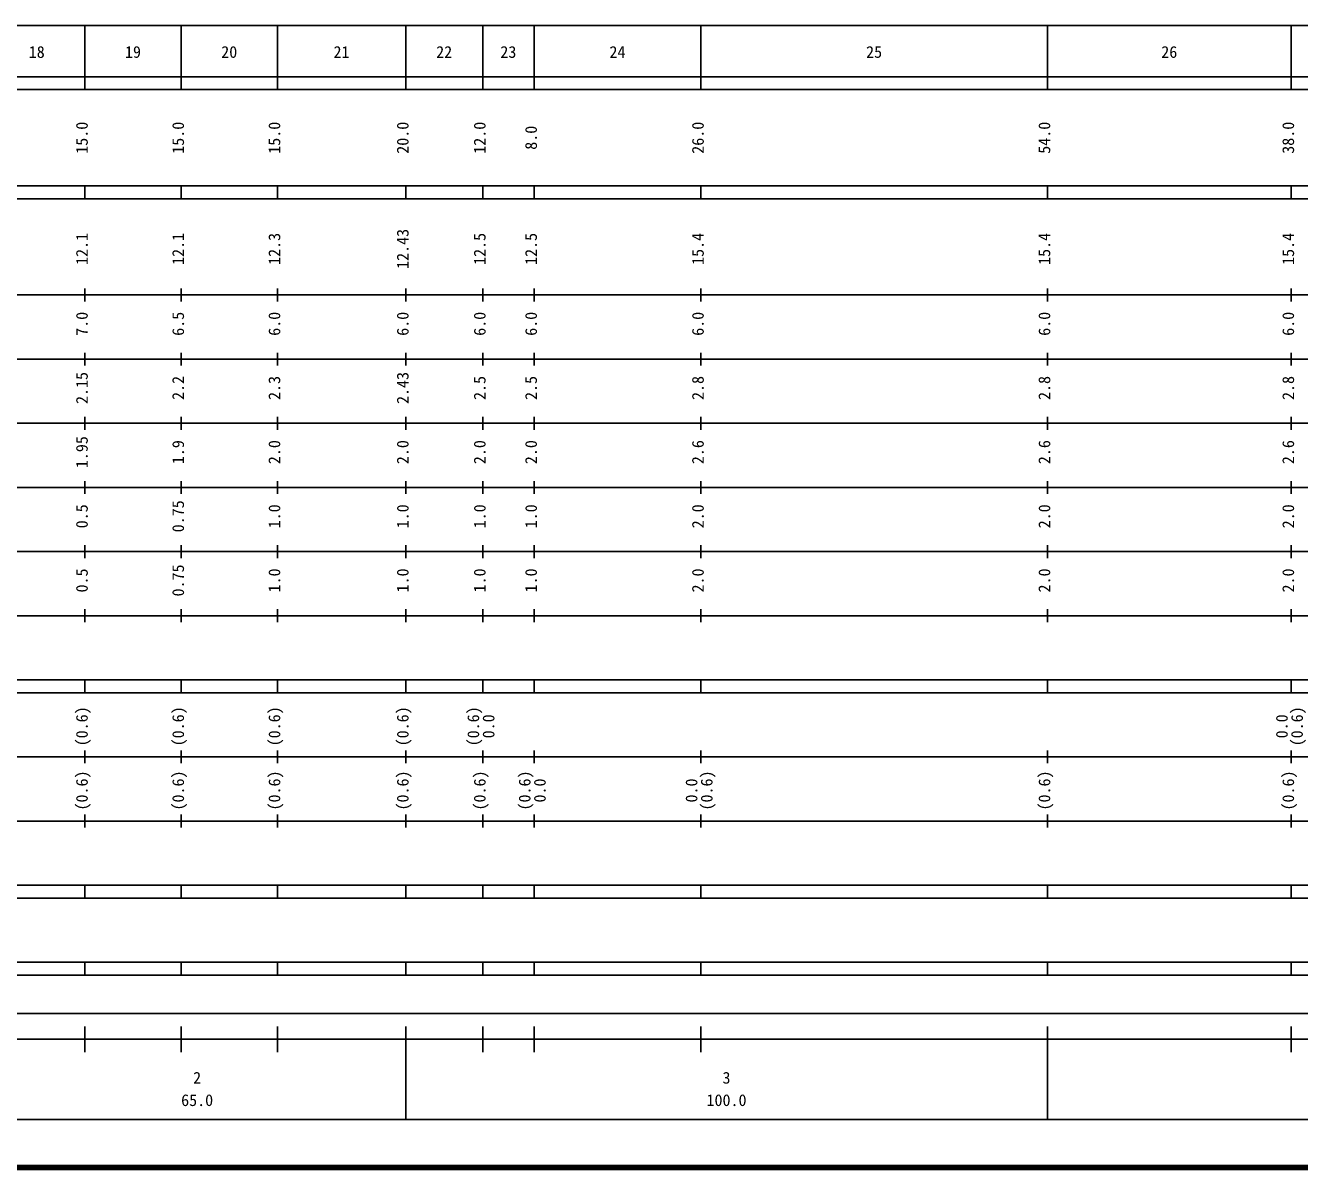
# Model space of a CAD drawing. Units: millimetres on the paper, enlarged 1000 times. Extents: x 40000 to 680000, y 20000 to 380000.
# Drawn here: x 208748 to 407300, y 20000 to 198000 of the extents above; entities that cross this region are included whole.
import ezdxf
from ezdxf.enums import TextEntityAlignment as Align

# ---------------------------------------------------------------- set-up
doc = ezdxf.new("R2010")
doc.units = ezdxf.units.MM
doc.header["$LTSCALE"] = 1000
doc.layers.add('M-TTL', color=2, linetype='Continuous', lineweight=140)
doc.layers.add('M-TTL-BAND', color=7, linetype='Continuous', lineweight=25)
doc.styles.add('ＭＳ ゴシック', font='')
doc.styles.get('ＭＳ ゴシック').set_extended_font_data('MS Gothic')

msp = doc.modelspace()

# ---------------------------------------------------------------- linework, layer by layer
at = {"layer": 'M-TTL'}
msp.add_line((40000, 20000), (680000, 20000), dxfattribs=at)
at = {"layer": 'M-TTL-BAND'}
for p, q in [((68000, 198000), (579000, 198000)), ((218000, 188000), (218000, 198000)), ((233000, 188000), (233000, 198000)), ((248000, 188000), (248000, 198000)), ((268000, 188000), (268000, 198000)), ((280000, 188000), (280000, 198000)), ((288000, 188000), (288000, 198000)), ((314000, 188000), (314000, 198000)), ((368000, 188000), (368000, 198000)), ((406000, 188000), (406000, 198000)), ((40000, 190000), (579000, 190000)), ((40000, 188000), (579000, 188000)), ((40000, 173000), (579000, 173000)), ((218000, 171000), (218000, 173000)), ((233000, 171000), (233000, 173000)), ((248000, 171000), (248000, 173000)), ((268000, 171000), (268000, 173000)), ((280000, 171000), (280000, 173000)), ((288000, 171000), (288000, 173000)), ((314000, 171000), (314000, 173000)), ((368000, 171000), (368000, 173000)), ((406000, 171000), (406000, 173000)), ((40000, 171000), (579000, 171000)), ((218000, 155000), (218000, 157000)), ((233000, 155000), (233000, 157000)), ((248000, 155000), (248000, 157000)), ((268000, 155000), (268000, 157000)), ((280000, 155000), (280000, 157000)), ((288000, 155000), (288000, 157000)), ((314000, 155000), (314000, 157000)), ((368000, 155000), (368000, 157000)), ((406000, 155000), (406000, 157000)), ((40000, 156000), (579000, 156000)), ((218000, 145000), (218000, 147000)), ((233000, 145000), (233000, 147000)), ((248000, 145000), (248000, 147000)), ((268000, 145000), (268000, 147000)), ((280000, 145000), (280000, 147000)), ((288000, 145000), (288000, 147000)), ((314000, 145000), (314000, 147000)), ((368000, 145000), (368000, 147000)), ((406000, 145000), (406000, 147000)), ((46000, 146000), (579000, 146000)), ((52000, 136000), (579000, 136000)), ((218000, 135000), (218000, 137000)), ((233000, 135000), (233000, 137000)), ((248000, 135000), (248000, 137000)), ((268000, 135000), (268000, 137000)), ((280000, 135000), (280000, 137000)), ((288000, 135000), (288000, 137000)), ((314000, 135000), (314000, 137000)), ((368000, 135000), (368000, 137000)), ((406000, 135000), (406000, 137000)), ((46000, 126000), (579000, 126000)), ((218000, 125000), (218000, 127000)), ((233000, 125000), (233000, 127000)), ((248000, 125000), (248000, 127000)), ((268000, 125000), (268000, 127000)), ((280000, 125000), (280000, 127000)), ((288000, 125000), (288000, 127000)), ((314000, 125000), (314000, 127000)), ((368000, 125000), (368000, 127000)), ((406000, 125000), (406000, 127000)), ((52000, 116000), (579000, 116000)), ((218000, 115000), (218000, 117000)), ((233000, 115000), (233000, 117000)), ((248000, 115000), (248000, 117000)), ((268000, 115000), (268000, 117000)), ((280000, 115000), (280000, 117000)), ((288000, 115000), (288000, 117000)), ((314000, 115000), (314000, 117000)), ((368000, 115000), (368000, 117000)), ((406000, 115000), (406000, 117000)), ((46000, 106000), (579000, 106000)), ((218000, 105000), (218000, 107000)), ((233000, 105000), (233000, 107000)), ((248000, 105000), (248000, 107000)), ((268000, 105000), (268000, 107000)), ((280000, 105000), (280000, 107000)), ((288000, 105000), (288000, 107000)), ((314000, 105000), (314000, 107000)), ((368000, 105000), (368000, 107000)), ((406000, 105000), (406000, 107000)), ((40000, 96000), (579000, 96000)), ((218000, 94000), (218000, 96000)), ((233000, 94000), (233000, 96000)), ((248000, 94000), (248000, 96000)), ((268000, 94000), (268000, 96000)), ((280000, 94000), (280000, 96000)), ((288000, 94000), (288000, 96000)), ((314000, 94000), (314000, 96000)), ((368000, 94000), (368000, 96000)), ((406000, 94000), (406000, 96000)), ((40000, 94000), (579000, 94000)), ((49000, 84000), (579000, 84000)), ((218000, 83000), (218000, 85000)), ((233000, 83000), (233000, 85000)), ((248000, 83000), (248000, 85000)), ((268000, 83000), (268000, 85000)), ((280000, 83000), (280000, 85000)), ((288000, 83000), (288000, 85000)), ((314000, 83000), (314000, 85000)), ((368000, 83000), (368000, 85000)), ((406000, 83000), (406000, 85000)), ((40000, 74000), (579000, 74000)), ((218000, 73000), (218000, 75000)), ((233000, 73000), (233000, 75000)), ((248000, 73000), (248000, 75000)), ((268000, 73000), (268000, 75000)), ((280000, 73000), (280000, 75000)), ((288000, 73000), (288000, 75000)), ((314000, 73000), (314000, 75000)), ((368000, 73000), (368000, 75000)), ((406000, 73000), (406000, 75000)), ((40000, 64000), (579000, 64000)), ((218000, 62000), (218000, 64000)), ((233000, 62000), (233000, 64000)), ((248000, 62000), (248000, 64000)), ((268000, 62000), (268000, 64000)), ((280000, 62000), (280000, 64000)), ((288000, 62000), (288000, 64000)), ((314000, 62000), (314000, 64000)), ((368000, 62000), (368000, 64000)), ((406000, 62000), (406000, 64000)), ((40000, 62000), (579000, 62000)), ((40000, 52000), (579000, 52000)), ((218000, 50000), (218000, 52000)), ((233000, 50000), (233000, 52000)), ((248000, 50000), (248000, 52000)), ((268000, 50000), (268000, 52000)), ((280000, 50000), (280000, 52000)), ((288000, 50000), (288000, 52000)), ((314000, 50000), (314000, 52000)), ((368000, 50000), (368000, 52000)), ((406000, 50000), (406000, 52000)), ((40000, 50000), (579000, 50000)), ((71000, 44000), (450000, 44000)), ((218000, 38000), (218000, 42000)), ((233000, 38000), (233000, 42000)), ((248000, 38000), (248000, 42000)), ((268000, 27500), (268000, 42000)), ((280000, 38000), (280000, 42000)), ((288000, 38000), (288000, 42000)), ((314000, 38000), (314000, 42000)), ((368000, 27500), (368000, 42000)), ((406000, 38000), (406000, 42000)), ((40000, 40000), (579000, 40000)), ((68000, 27500), (579000, 27500))]:
    msp.add_line(p, q, dxfattribs=at)

# ---------------------------------------------------------------- texts
at = {"layer": 'M-TTL-BAND', "style": 'ＭＳ ゴシック'}
for s, p in [('18', (210500, 192405)), ('19', (225500, 192405)), ('20', (240500, 192405)), ('21', (258000, 192405)), ('22', (274000, 192405)), ('23', (284000, 192405)), ('24', (301000, 192405)), ('25', (341000, 192405)), ('26', (387000, 192405)), ('2', (235500, 32523)), ('3', (318000, 32523)), ('65.0', (235500, 29033)), ('100.0', (318000, 29033))]:
    msp.add_text(s, height=1833, dxfattribs=at).set_placement(p, align=Align.BOTTOM_CENTER)
for s, p in [('15.0', (219000, 180500)), ('15.0', (234000, 180500)), ('15.0', (249000, 180500)), ('20.0', (269000, 180500)), ('12.0', (281000, 180500)), ('26.0', (315000, 180500)), ('54.0', (369000, 180500)), ('38.0', (407000, 180500)), ('8.0', (289000, 180500)), ('12.1', (219000, 163174)), ('12.1', (234000, 163174)), ('12.3', (249000, 163174)), ('12.43', (269000, 163174)), ('12.5', (281000, 163174)), ('12.5', (289000, 163174)), ('15.4', (315000, 163174)), ('15.4', (369000, 163174)), ('15.4', (407000, 163174)), ('7.0', (219000, 151500)), ('6.5', (234000, 151500)), ('6.0', (249000, 151500)), ('6.0', (269000, 151500)), ('6.0', (281000, 151500)), ('6.0', (289000, 151500)), ('6.0', (315000, 151500)), ('6.0', (369000, 151500)), ('6.0', (407000, 151500)), ('2.15', (219000, 141500)), ('2.2', (234000, 141500)), ('2.3', (249000, 141500)), ('2.43', (269000, 141500)), ('2.5', (281000, 141500)), ('2.5', (289000, 141500)), ('2.8', (315000, 141500)), ('2.8', (369000, 141500)), ('2.8', (407000, 141500)), ('1.95', (219000, 131500)), ('1.9', (234000, 131500)), ('2.0', (249000, 131500)), ('2.0', (269000, 131500)), ('2.0', (281000, 131500)), ('2.0', (289000, 131500)), ('2.6', (315000, 131500)), ('2.6', (369000, 131500)), ('2.6', (407000, 131500)), ('0.5', (219000, 121500)), ('0.75', (234000, 121500)), ('1.0', (249000, 121500)), ('1.0', (269000, 121500)), ('1.0', (281000, 121500)), ('1.0', (289000, 121500)), ('2.0', (315000, 121500)), ('2.0', (369000, 121500)), ('2.0', (407000, 121500)), ('0.5', (219000, 111500)), ('0.75', (234000, 111500)), ('1.0', (249000, 111500)), ('1.0', (269000, 111500)), ('1.0', (281000, 111500)), ('1.0', (289000, 111500)), ('2.0', (315000, 111500)), ('2.0', (369000, 111500)), ('2.0', (407000, 111500)), ('(0.6)', (219000, 88764)), ('(0.6)', (234000, 88764)), ('(0.6)', (249000, 88764)), ('(0.6)', (269000, 88764)), ('(0.6)', (280000, 88764)), ('(0.6)', (408370, 88764)), ('0.0', (282370, 88764)), ('0.0', (406000, 88764)), ('(0.6)', (219000, 78764)), ('(0.6)', (234000, 78764)), ('(0.6)', (249000, 78764)), ('(0.6)', (269000, 78764)), ('(0.6)', (281000, 78764)), ('(0.6)', (288000, 78764)), ('(0.6)', (316370, 78764)), ('(0.6)', (369000, 78764)), ('(0.6)', (407000, 78764)), ('0.0', (290370, 78764)), ('0.0', (314000, 78764))]:
    msp.add_text(s, height=1833, rotation=90, dxfattribs=at).set_placement(p, align=Align.BOTTOM_CENTER)

doc.saveas('drawing.dxf')
